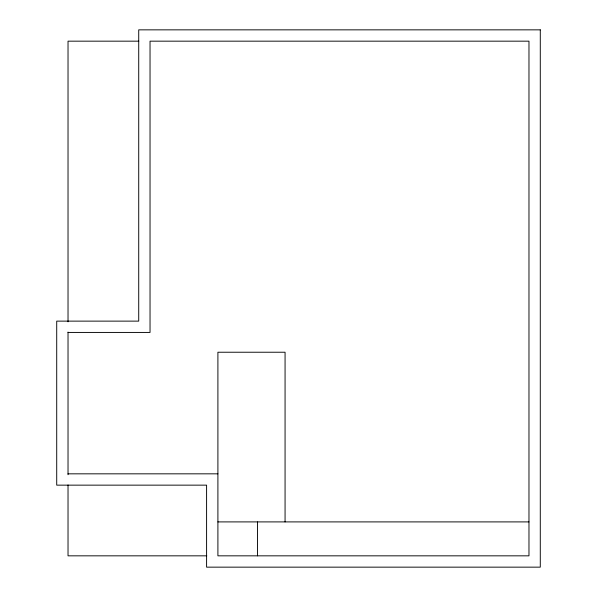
<?xml version="1.0" encoding="UTF-8"?>
<svg xmlns="http://www.w3.org/2000/svg" width="597" height="597" viewBox="0 0 597 597"><rect width="100%" height="100%" fill="white"/><g stroke="black" fill="none" stroke-linecap="round" stroke-linejoin="round"><path stroke-width="0.9" d="M138.795 41.163L68.028 41.163L68.028 321.813M68.028 332.432L150.034 332.432L150.034 41.163L528.972 41.163L528.972 555.837L217.905 555.837L217.905 352.23L285.067 352.23L285.067 521.905M68.028 473.831L217.905 473.831M217.905 521.905L528.972 521.905M206.778 555.837L68.028 555.837L68.028 484.98M257.494 521.905L257.494 555.837M68.028 332.066L68.028 474.719M540.285 29.85L138.72 29.85L138.72 321.126L56.715 321.126L56.715 485.145L206.592 485.145L206.592 567.15L540.285 567.15L540.285 29.85"/></g></svg>
